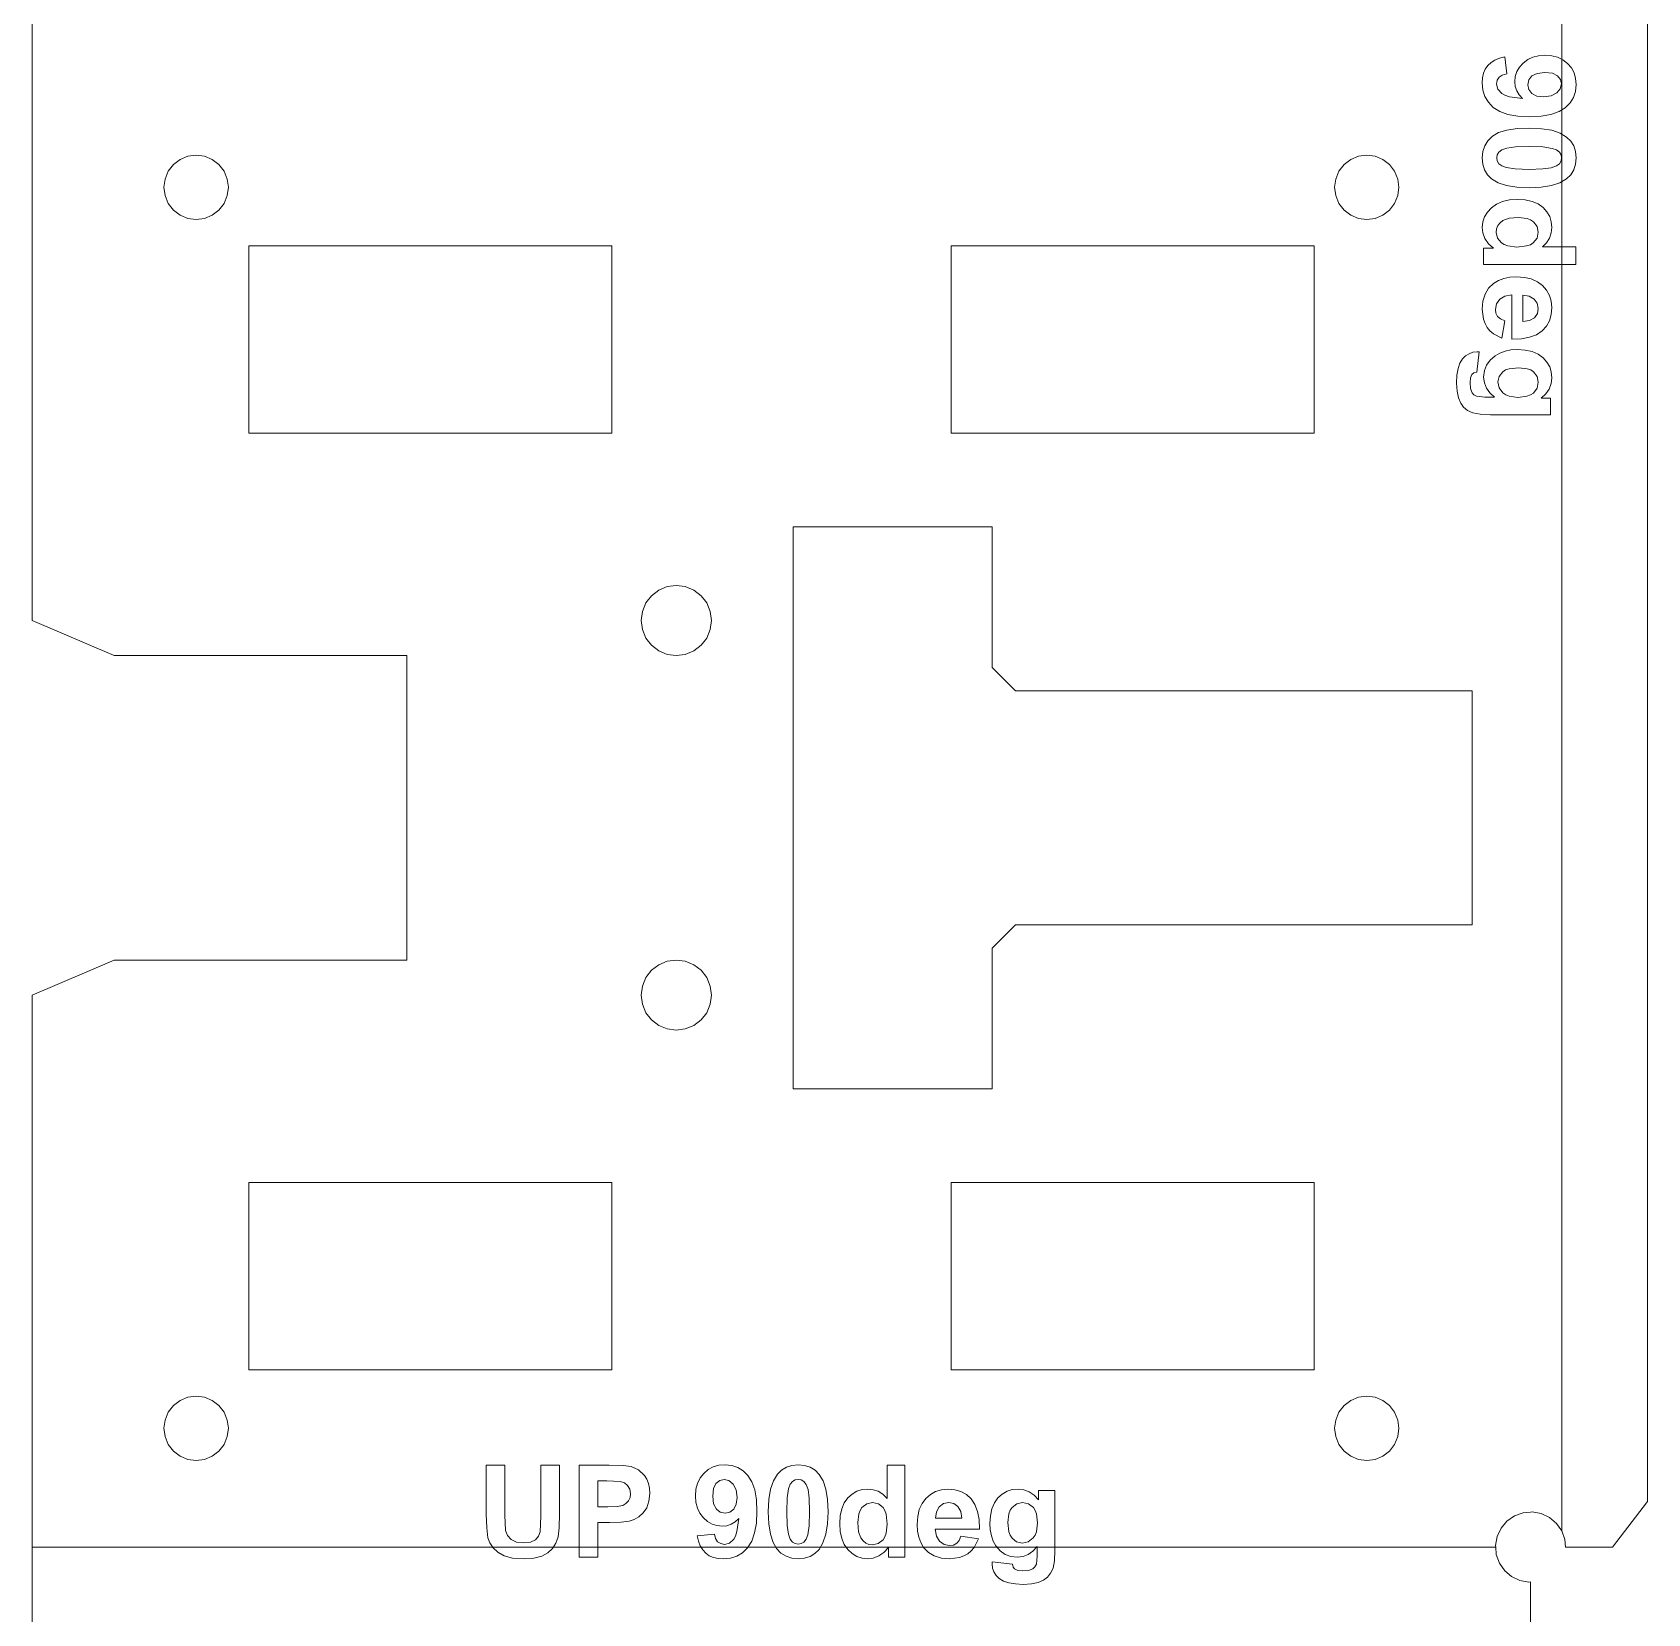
# Model space of a CAD drawing. Header units: millimetres. Extents: x 5 to 3562, y -58 to 420.
# Drawn here: x 1480.4 to 1618.4, y 65.1 to 200.2 of the extents above; entities that cross this region are included whole.
import ezdxf

# ---------------------------------------------------------------- set-up
doc = ezdxf.new("R2010")
doc.units = ezdxf.units.MM
doc.layers.add('Layer0', color=7, linetype='BYLAYER', lineweight=5, true_color=0xffffff)
doc.layers.add('UP 90deg', color=7, linetype='BYLAYER', lineweight=5, true_color=0xffffff)

msp = doc.modelspace()

# ---------------------------------------------------------------- linework, layer by layer
at = {"layer": 'Layer0'}
for p, q in [((1480.42, 149.93), (1480.42, 310.79)), ((1618.42, 307.79), (1618.42, 74.69)), ((1493.05, 189.31), (1492.48, 188.88)), ((1493.71, 189.59), (1493.05, 189.31)), ((1494.42, 189.68), (1493.71, 189.59)), ((1495.13, 189.59), (1494.42, 189.68)), ((1495.8, 189.31), (1495.13, 189.59)), ((1496.37, 188.88), (1495.8, 189.31)), ((1593.05, 189.31), (1592.48, 188.88)), ((1593.71, 189.59), (1593.05, 189.31)), ((1594.42, 189.68), (1593.71, 189.59)), ((1595.13, 189.59), (1594.42, 189.68)), ((1595.8, 189.31), (1595.13, 189.59)), ((1596.37, 188.88), (1595.8, 189.31)), ((1492.04, 188.31), (1491.77, 187.64)), ((1492.48, 188.88), (1492.04, 188.31)), ((1496.8, 188.31), (1496.37, 188.88)), ((1497.08, 187.64), (1496.8, 188.31)), ((1592.04, 188.31), (1591.77, 187.64)), ((1592.48, 188.88), (1592.04, 188.31)), ((1596.8, 188.31), (1596.37, 188.88)), ((1597.08, 187.64), (1596.8, 188.31)), ((1491.77, 187.64), (1491.67, 186.93)), ((1491.67, 186.93), (1491.77, 186.22)), ((1497.17, 186.93), (1497.08, 187.64)), ((1497.08, 186.22), (1497.17, 186.93)), ((1591.77, 187.64), (1591.67, 186.93)), ((1591.67, 186.93), (1591.77, 186.22)), ((1597.17, 186.93), (1597.08, 187.64)), ((1597.08, 186.22), (1597.17, 186.93)), ((1491.77, 186.22), (1492.04, 185.56)), ((1492.04, 185.56), (1492.48, 184.99)), ((1492.48, 184.99), (1493.05, 184.55)), ((1495.8, 184.55), (1496.37, 184.99)), ((1496.37, 184.99), (1496.8, 185.56)), ((1496.8, 185.56), (1497.08, 186.22)), ((1591.77, 186.22), (1592.04, 185.56)), ((1592.04, 185.56), (1592.48, 184.99)), ((1592.48, 184.99), (1593.05, 184.55)), ((1595.8, 184.55), (1596.37, 184.99)), ((1596.37, 184.99), (1596.8, 185.56)), ((1596.8, 185.56), (1597.08, 186.22)), ((1493.05, 184.55), (1493.71, 184.28)), ((1493.71, 184.28), (1494.42, 184.18)), ((1494.42, 184.18), (1495.13, 184.28)), ((1495.13, 184.28), (1495.8, 184.55)), ((1593.05, 184.55), (1593.71, 184.28)), ((1593.71, 184.28), (1594.42, 184.18)), ((1594.42, 184.18), (1595.13, 184.28)), ((1595.13, 184.28), (1595.8, 184.55)), ((1498.92, 181.93), (1498.92, 165.93)), ((1529.92, 181.93), (1498.92, 181.93)), ((1529.92, 165.93), (1529.92, 181.93)), ((1558.92, 181.93), (1558.92, 165.93)), ((1589.92, 181.93), (1558.92, 181.93)), ((1589.92, 165.93), (1589.92, 181.93)), ((1498.92, 165.93), (1529.92, 165.93)), ((1558.92, 165.93), (1589.92, 165.93)), ((1545.42, 109.93), (1545.42, 157.93)), ((1545.42, 157.93), (1562.42, 157.93)), ((1562.42, 157.93), (1562.42, 146.43)), ((1533.32, 152.05), (1532.84, 151.43)), ((1533.94, 152.53), (1533.32, 152.05)), ((1534.66, 152.83), (1533.94, 152.53)), ((1535.44, 152.93), (1534.66, 152.83)), ((1536.21, 152.83), (1535.44, 152.93)), ((1536.94, 152.53), (1536.21, 152.83)), ((1537.56, 152.05), (1536.94, 152.53)), ((1538.04, 151.43), (1537.56, 152.05)), ((1532.54, 150.71), (1532.44, 149.93)), ((1532.84, 151.43), (1532.54, 150.71)), ((1538.34, 150.71), (1538.04, 151.43)), ((1538.44, 149.93), (1538.34, 150.71)), ((1487.42, 146.93), (1480.42, 149.93)), ((1532.44, 149.93), (1532.54, 149.16)), ((1532.54, 149.16), (1532.84, 148.43)), ((1538.04, 148.43), (1538.34, 149.16)), ((1538.34, 149.16), (1538.44, 149.93)), ((1532.84, 148.43), (1533.32, 147.81)), ((1533.32, 147.81), (1533.94, 147.33)), ((1536.94, 147.33), (1537.56, 147.81)), ((1537.56, 147.81), (1538.04, 148.43)), ((1512.42, 146.93), (1487.42, 146.93)), ((1512.42, 120.93), (1512.42, 146.93)), ((1533.94, 147.33), (1534.66, 147.04)), ((1534.66, 147.04), (1535.44, 146.93)), ((1535.44, 146.93), (1536.21, 147.04)), ((1536.21, 147.04), (1536.94, 147.33)), ((1562.42, 146.43), (1562.42, 145.93)), ((1562.42, 145.93), (1564.42, 143.93)), ((1603.42, 143.93), (1564.42, 143.93)), ((1603.42, 123.93), (1603.42, 143.93)), ((1562.42, 121.93), (1564.42, 123.93)), ((1564.42, 123.93), (1603.42, 123.93)), ((1562.42, 109.93), (1562.42, 121.93)), ((1480.42, 117.93), (1487.42, 120.93)), ((1487.42, 120.93), (1512.42, 120.93)), ((1533.94, 120.53), (1533.32, 120.05)), ((1534.66, 120.83), (1533.94, 120.53)), ((1535.44, 120.93), (1534.66, 120.83)), ((1536.21, 120.83), (1535.44, 120.93)), ((1536.94, 120.53), (1536.21, 120.83)), ((1537.56, 120.05), (1536.94, 120.53)), ((1532.54, 118.71), (1532.44, 117.93)), ((1532.84, 119.43), (1532.54, 118.71)), ((1533.32, 120.05), (1532.84, 119.43)), ((1538.04, 119.43), (1537.56, 120.05)), ((1538.34, 118.71), (1538.04, 119.43)), ((1538.44, 117.93), (1538.34, 118.71)), ((1480.42, 70.79), (1480.42, 117.93)), ((1532.44, 117.93), (1532.54, 117.16)), ((1538.34, 117.16), (1538.44, 117.93)), ((1532.54, 117.16), (1532.84, 116.43)), ((1532.84, 116.43), (1533.32, 115.81)), ((1537.56, 115.81), (1538.04, 116.43)), ((1538.04, 116.43), (1538.34, 117.16)), ((1533.32, 115.81), (1533.94, 115.33)), ((1533.94, 115.33), (1534.66, 115.04)), ((1534.66, 115.04), (1535.44, 114.93)), ((1535.44, 114.93), (1536.21, 115.04)), ((1536.21, 115.04), (1536.94, 115.33)), ((1536.94, 115.33), (1537.56, 115.81)), ((1562.42, 109.93), (1545.42, 109.93)), ((1529.92, 101.93), (1498.92, 101.93)), ((1498.92, 101.93), (1498.92, 85.93)), ((1529.92, 85.93), (1529.92, 101.93)), ((1558.92, 101.93), (1558.92, 85.93)), ((1589.92, 101.93), (1558.92, 101.93)), ((1589.92, 85.93), (1589.92, 101.93)), ((1498.92, 85.93), (1529.92, 85.93)), ((1558.92, 85.93), (1589.92, 85.93)), ((1492.48, 82.88), (1492.04, 82.31)), ((1493.05, 83.31), (1492.48, 82.88)), ((1493.71, 83.59), (1493.05, 83.31)), ((1494.42, 83.68), (1493.71, 83.59)), ((1495.13, 83.59), (1494.42, 83.68)), ((1495.8, 83.31), (1495.13, 83.59)), ((1496.37, 82.88), (1495.8, 83.31)), ((1496.8, 82.31), (1496.37, 82.88)), ((1592.48, 82.88), (1592.04, 82.31)), ((1593.05, 83.31), (1592.48, 82.88)), ((1593.71, 83.59), (1593.05, 83.31)), ((1594.42, 83.68), (1593.71, 83.59)), ((1595.13, 83.59), (1594.42, 83.68)), ((1595.8, 83.31), (1595.13, 83.59)), ((1596.37, 82.88), (1595.8, 83.31)), ((1596.8, 82.31), (1596.37, 82.88)), ((1491.77, 81.64), (1491.67, 80.93)), ((1492.04, 82.31), (1491.77, 81.64)), ((1497.08, 81.64), (1496.8, 82.31)), ((1497.17, 80.93), (1497.08, 81.64)), ((1591.77, 81.64), (1591.67, 80.93)), ((1592.04, 82.31), (1591.77, 81.64)), ((1597.08, 81.64), (1596.8, 82.31)), ((1597.17, 80.93), (1597.08, 81.64)), ((1491.67, 80.93), (1491.77, 80.22)), ((1491.77, 80.22), (1492.04, 79.56)), ((1496.8, 79.56), (1497.08, 80.22)), ((1497.08, 80.22), (1497.17, 80.93)), ((1591.67, 80.93), (1591.77, 80.22)), ((1591.77, 80.22), (1592.04, 79.56)), ((1596.8, 79.56), (1597.08, 80.22)), ((1597.08, 80.22), (1597.17, 80.93)), ((1492.04, 79.56), (1492.48, 78.99)), ((1492.48, 78.99), (1493.05, 78.55)), ((1495.8, 78.55), (1496.37, 78.99)), ((1496.37, 78.99), (1496.8, 79.56)), ((1592.04, 79.56), (1592.48, 78.99)), ((1592.48, 78.99), (1593.05, 78.55)), ((1595.8, 78.55), (1596.37, 78.99)), ((1596.37, 78.99), (1596.8, 79.56)), ((1493.05, 78.55), (1493.71, 78.28)), ((1493.71, 78.28), (1494.42, 78.18)), ((1494.42, 78.18), (1495.13, 78.28)), ((1495.13, 78.28), (1495.8, 78.55)), ((1593.05, 78.55), (1593.71, 78.28)), ((1593.71, 78.28), (1594.42, 78.18)), ((1594.42, 78.18), (1595.13, 78.28)), ((1595.13, 78.28), (1595.8, 78.55)), ((1618.42, 74.69), (1615.42, 70.79)), ((1607.05, 73.46), (1606.4, 73.01)), ((1607.78, 73.72), (1607.05, 73.46)), ((1608.42, 73.78), (1607.78, 73.72)), ((1608.56, 73.79), (1608.42, 73.78)), ((1609.33, 73.65), (1608.56, 73.79)), ((1610.04, 73.32), (1609.33, 73.65)), ((1610.64, 72.81), (1610.04, 73.32)), ((1605.9, 72.41), (1605.56, 71.7)), ((1606.4, 73.01), (1605.9, 72.41)), ((1611.09, 72.17), (1610.64, 72.81)), ((1611.35, 71.43), (1611.09, 72.17)), ((1480.42, 16.65), (1480.42, 70.79)), ((1605.56, 71.7), (1605.43, 70.93)), ((1605.43, 70.93), (1605.44, 70.79)), ((1605.44, 70.79), (1605.49, 70.15)), ((1611.41, 70.79), (1611.35, 71.43)), ((1615.42, 70.79), (1611.41, 70.79)), ((1605.49, 70.15), (1605.76, 69.41)), ((1605.76, 69.41), (1606.21, 68.77)), ((1606.21, 68.77), (1606.8, 68.27)), ((1606.8, 68.27), (1607.51, 67.93)), ((1607.51, 67.93), (1608.28, 67.79)), ((1608.28, 67.79), (1608.42, 67.81)), ((1608.42, 67.81), (1608.42, 16.65))]:
    msp.add_line(p, q, dxfattribs=at)
at = {"layer": 'Layer0', "color": 2, "true_color": 0xffff00}
for p, q in [((1611.09, 72.17), (1611.09, 309.47)), ((1605.44, 70.79), (1480.42, 70.79))]:
    msp.add_line(p, q, dxfattribs=at)
at = {"layer": 'UP 90deg'}
for p, q in [((1604.76, 197.34), (1605.04, 197.6)), ((1605.04, 197.6), (1605.37, 197.8)), ((1605.37, 197.8), (1605.77, 197.96)), ((1605.77, 197.96), (1606.23, 198.07)), ((1606.23, 198.07), (1606.39, 196.61)), ((1607.47, 197.19), (1607.78, 197.54)), ((1607.78, 197.54), (1608.17, 197.84)), ((1608.17, 197.84), (1608.61, 198.05)), ((1608.61, 198.05), (1609.1, 198.17)), ((1609.1, 198.17), (1609.65, 198.22)), ((1609.65, 198.22), (1610.22, 198.17)), ((1610.22, 198.17), (1610.73, 198.04)), ((1610.73, 198.04), (1611.18, 197.82)), ((1611.18, 197.82), (1611.58, 197.51)), ((1611.58, 197.51), (1611.9, 197.13)), ((1604.27, 195.85), (1604.3, 196.28)), ((1604.3, 196.28), (1604.39, 196.68)), ((1604.39, 196.68), (1604.55, 197.03)), ((1604.55, 197.03), (1604.76, 197.34)), ((1605.57, 196.07), (1605.52, 195.73)), ((1605.73, 196.33), (1605.57, 196.07)), ((1606, 196.51), (1605.73, 196.33)), ((1606.39, 196.61), (1606, 196.51)), ((1607.07, 195.94), (1607.11, 196.39)), ((1607.11, 196.39), (1607.25, 196.81)), ((1607.25, 196.81), (1607.47, 197.19)), ((1608.26, 196.1), (1608.17, 195.68)), ((1608.53, 196.44), (1608.26, 196.1)), ((1608.99, 196.66), (1608.53, 196.44)), ((1609.65, 196.74), (1608.99, 196.66)), ((1610.29, 196.67), (1609.65, 196.74)), ((1610.73, 196.46), (1610.29, 196.67)), ((1610.98, 196.15), (1610.73, 196.46)), ((1611.06, 195.76), (1610.98, 196.15)), ((1611.9, 197.13), (1612.13, 196.7)), ((1612.13, 196.7), (1612.26, 196.22)), ((1612.26, 196.22), (1612.31, 195.7)), ((1604.33, 195.23), (1604.27, 195.85)), ((1604.51, 194.68), (1604.33, 195.23)), ((1604.81, 194.19), (1604.51, 194.68)), ((1605.52, 195.73), (1605.62, 195.3)), ((1605.62, 195.3), (1605.95, 194.94)), ((1605.95, 194.94), (1606.22, 194.79)), ((1606.22, 194.79), (1606.61, 194.67)), ((1606.61, 194.67), (1607.73, 194.52)), ((1607.11, 195.53), (1607.07, 195.94)), ((1607.23, 195.16), (1607.11, 195.53)), ((1607.44, 194.82), (1607.23, 195.16)), ((1607.73, 194.52), (1607.44, 194.82)), ((1608.17, 195.68), (1608.26, 195.28)), ((1608.26, 195.28), (1608.52, 194.95)), ((1608.52, 194.95), (1608.94, 194.73)), ((1608.94, 194.73), (1609.52, 194.65)), ((1609.52, 194.65), (1610.17, 194.74)), ((1610.17, 194.74), (1610.66, 194.99)), ((1610.66, 194.99), (1610.96, 195.35)), ((1610.96, 195.35), (1611.06, 195.76)), ((1612.08, 194.61), (1611.79, 194.14)), ((1612.25, 195.12), (1612.08, 194.61)), ((1612.31, 195.7), (1612.25, 195.12)), ((1605.23, 193.76), (1604.81, 194.19)), ((1605.78, 193.41), (1605.23, 193.76)), ((1606.48, 193.16), (1605.78, 193.41)), ((1610.85, 193.4), (1610.16, 193.16)), ((1611.38, 193.73), (1610.85, 193.4)), ((1611.79, 194.14), (1611.38, 193.73)), ((1606.39, 191.82), (1607.26, 191.95)), ((1607.34, 193.01), (1606.48, 193.16)), ((1607.26, 191.95), (1608.31, 191.99)), ((1608.34, 192.96), (1607.34, 193.01)), ((1608.31, 191.99), (1609.34, 191.94)), ((1609.32, 193.01), (1608.34, 192.96)), ((1610.16, 193.16), (1609.32, 193.01)), ((1609.34, 191.94), (1610.22, 191.8)), ((1604.33, 189.99), (1604.5, 190.48)), ((1604.5, 190.48), (1604.77, 190.91)), ((1604.77, 190.91), (1605.16, 191.29)), ((1605.16, 191.29), (1605.69, 191.6)), ((1605.69, 191.6), (1606.39, 191.82)), ((1610.22, 191.8), (1610.94, 191.56)), ((1610.94, 191.56), (1611.5, 191.22)), ((1611.5, 191.22), (1611.86, 190.87)), ((1611.86, 190.87), (1612.11, 190.46)), ((1612.11, 190.46), (1612.26, 189.98)), ((1604.28, 189.44), (1604.33, 189.99)), ((1604.33, 188.9), (1604.28, 189.44)), ((1605.57, 189.7), (1605.53, 189.44)), ((1605.53, 189.44), (1605.57, 189.18)), ((1605.7, 189.92), (1605.57, 189.7)), ((1605.57, 189.18), (1605.7, 188.95)), ((1605.96, 190.12), (1605.7, 189.92)), ((1606.39, 190.28), (1605.96, 190.12)), ((1607.12, 190.38), (1606.39, 190.28)), ((1608.29, 190.42), (1607.12, 190.38)), ((1609.47, 190.38), (1608.29, 190.42)), ((1610.26, 190.26), (1609.47, 190.38)), ((1610.64, 190.12), (1610.26, 190.26)), ((1610.88, 189.93), (1610.64, 190.12)), ((1611.02, 189.7), (1610.88, 189.93)), ((1610.88, 188.95), (1611.02, 189.18)), ((1611.06, 189.44), (1611.02, 189.7)), ((1611.02, 189.18), (1611.06, 189.44)), ((1612.26, 189.98), (1612.31, 189.44)), ((1612.31, 189.44), (1612.26, 188.9)), ((1604.48, 188.42), (1604.33, 188.9)), ((1604.73, 188.01), (1604.48, 188.42)), ((1605.08, 187.66), (1604.73, 188.01)), ((1605.7, 188.95), (1605.95, 188.76)), ((1605.95, 188.76), (1606.33, 188.62)), ((1606.33, 188.62), (1607.11, 188.5)), ((1607.11, 188.5), (1608.29, 188.46)), ((1608.29, 188.46), (1609.46, 188.5)), ((1609.46, 188.5), (1610.19, 188.6)), ((1610.19, 188.6), (1610.62, 188.76)), ((1610.62, 188.76), (1610.88, 188.95)), ((1611.85, 188.01), (1611.49, 187.65)), ((1612.11, 188.42), (1611.85, 188.01)), ((1612.26, 188.9), (1612.11, 188.42)), ((1605.65, 187.32), (1605.08, 187.66)), ((1606.37, 187.08), (1605.65, 187.32)), ((1607.25, 186.93), (1606.37, 187.08)), ((1608.29, 186.88), (1607.25, 186.93)), ((1609.33, 186.93), (1608.29, 186.88)), ((1610.21, 187.08), (1609.33, 186.93)), ((1610.93, 187.32), (1610.21, 187.08)), ((1611.49, 187.65), (1610.93, 187.32)), ((1604.73, 184.82), (1605.07, 185.19)), ((1605.07, 185.19), (1605.51, 185.5)), ((1605.51, 185.5), (1606.02, 185.72)), ((1606.02, 185.72), (1606.61, 185.85)), ((1606.61, 185.85), (1607.28, 185.89)), ((1607.28, 185.89), (1607.96, 185.85)), ((1607.96, 185.85), (1608.56, 185.72)), ((1608.56, 185.72), (1609.06, 185.51)), ((1609.06, 185.51), (1609.48, 185.21)), ((1609.48, 185.21), (1609.81, 184.85)), ((1604.28, 183.51), (1604.33, 183.98)), ((1604.33, 183.98), (1604.48, 184.42)), ((1604.48, 184.42), (1604.73, 184.82)), ((1605.62, 183.66), (1605.51, 183.39)), ((1605.81, 183.9), (1605.62, 183.66)), ((1606.06, 184.1), (1605.81, 183.9)), ((1606.6, 184.29), (1606.06, 184.1)), ((1607.38, 184.35), (1606.6, 184.29)), ((1608.13, 184.26), (1607.38, 184.35)), ((1608.42, 184.15), (1608.13, 184.26)), ((1608.66, 183.99), (1608.42, 184.15)), ((1608.98, 183.58), (1608.66, 183.99)), ((1609.08, 183.09), (1608.98, 183.58)), ((1609.81, 184.85), (1610.05, 184.44)), ((1610.05, 184.44), (1610.19, 183.99)), ((1610.19, 183.99), (1610.24, 183.49)), ((1604.34, 183.03), (1604.28, 183.51)), ((1604.52, 182.55), (1604.34, 183.03)), ((1604.82, 182.11), (1604.52, 182.55)), ((1605.51, 183.39), (1605.47, 183.08)), ((1605.47, 183.08), (1605.58, 182.6)), ((1605.58, 182.6), (1605.92, 182.2)), ((1605.92, 182.2), (1606.16, 182.04)), ((1608.4, 182.03), (1608.65, 182.18)), ((1608.65, 182.18), (1608.98, 182.59)), ((1608.98, 182.59), (1609.08, 183.09)), ((1609.79, 182.2), (1609.44, 181.84)), ((1610.04, 182.6), (1609.79, 182.2)), ((1610.19, 183.03), (1610.04, 182.6)), ((1610.24, 183.49), (1610.19, 183.03)), ((1604.41, 180.33), (1604.41, 181.73)), ((1604.41, 181.73), (1605.25, 181.73)), ((1605.25, 181.73), (1604.82, 182.11)), ((1606.16, 182.04), (1606.47, 181.92)), ((1606.47, 181.92), (1607.24, 181.83)), ((1607.24, 181.83), (1608.08, 181.92)), ((1608.08, 181.92), (1608.4, 182.03)), ((1609.44, 181.84), (1612.28, 181.84)), ((1612.28, 181.84), (1612.28, 180.33)), ((1612.28, 180.33), (1604.41, 180.33)), ((1604.53, 177.81), (1604.83, 178.31)), ((1604.83, 178.31), (1605.25, 178.72)), ((1605.25, 178.72), (1605.67, 178.97)), ((1605.67, 178.97), (1606.13, 179.14)), ((1606.13, 179.14), (1606.65, 179.25)), ((1606.65, 179.25), (1607.22, 179.28)), ((1607.22, 179.28), (1607.89, 179.24)), ((1607.89, 179.24), (1608.48, 179.1)), ((1608.48, 179.1), (1609, 178.87)), ((1609, 178.87), (1609.44, 178.54)), ((1609.44, 178.54), (1609.79, 178.15)), ((1609.79, 178.15), (1610.04, 177.7)), ((1604.28, 176.52), (1604.34, 177.21)), ((1604.34, 177.21), (1604.53, 177.81)), ((1605.5, 176.98), (1605.41, 176.5)), ((1605.78, 177.37), (1605.5, 176.98)), ((1606.23, 177.64), (1605.78, 177.37)), ((1606.83, 177.74), (1606.23, 177.64)), ((1606.83, 173.96), (1606.83, 177.74)), ((1608.3, 177.63), (1607.75, 177.71)), ((1607.75, 177.71), (1607.75, 175.46)), ((1608.73, 177.39), (1608.3, 177.63)), ((1608.99, 177.03), (1608.73, 177.39)), ((1609.08, 176.58), (1608.99, 177.03)), ((1610.04, 177.7), (1610.19, 177.21)), ((1610.19, 177.21), (1610.24, 176.67)), ((1610.24, 176.67), (1610.19, 176.07)), ((1604.39, 175.66), (1604.28, 176.52)), ((1604.53, 175.29), (1604.39, 175.66)), ((1604.71, 174.95), (1604.53, 175.29)), ((1605.41, 176.5), (1605.46, 176.18)), ((1605.46, 176.18), (1605.6, 175.91)), ((1605.6, 175.91), (1605.85, 175.7)), ((1605.85, 175.7), (1606.22, 175.54)), ((1606.22, 175.54), (1605.97, 174.04)), ((1607.75, 175.46), (1608.32, 175.55)), ((1608.32, 175.55), (1608.74, 175.79)), ((1608.74, 175.79), (1609, 176.15)), ((1609, 176.15), (1609.08, 176.58)), ((1610.03, 175.53), (1609.77, 175.06)), ((1610.19, 176.07), (1610.03, 175.53)), ((1604.95, 174.66), (1604.71, 174.95)), ((1605.24, 174.41), (1604.95, 174.66)), ((1605.97, 174.04), (1605.24, 174.41)), ((1607.64, 173.99), (1606.83, 173.96)), ((1608.34, 174.12), (1607.64, 173.99)), ((1608.92, 174.34), (1608.34, 174.12)), ((1609.4, 174.66), (1608.92, 174.34)), ((1609.77, 175.06), (1609.4, 174.66)), ((1602.59, 172.27), (1602.86, 172.53)), ((1602.86, 172.53), (1603.16, 172.72)), ((1603.16, 172.72), (1603.49, 172.84)), ((1603.49, 172.84), (1603.85, 172.88)), ((1604.04, 172.87), (1603.83, 171.15)), ((1603.85, 172.88), (1604.04, 172.87)), ((1604.96, 172.18), (1605.38, 172.54)), ((1605.38, 172.54), (1605.79, 172.77)), ((1605.79, 172.77), (1606.24, 172.94)), ((1606.24, 172.94), (1606.74, 173.04)), ((1606.74, 173.04), (1607.29, 173.07)), ((1607.29, 173.07), (1607.97, 173.03)), ((1607.97, 173.03), (1608.56, 172.9)), ((1608.56, 172.9), (1609.06, 172.68)), ((1609.06, 172.68), (1609.48, 172.38)), ((1602.13, 170.89), (1602.22, 171.45)), ((1602.22, 171.45), (1602.38, 171.91)), ((1602.38, 171.91), (1602.59, 172.27)), ((1603.83, 171.15), (1603.57, 171.08)), ((1604.41, 170.72), (1604.47, 171.27)), ((1604.47, 171.27), (1604.65, 171.75)), ((1604.65, 171.75), (1604.96, 172.18)), ((1606.05, 171.17), (1605.73, 170.78)), ((1606.29, 171.33), (1606.05, 171.17)), ((1606.59, 171.44), (1606.29, 171.33)), ((1607.38, 171.52), (1606.59, 171.44)), ((1608.13, 171.44), (1607.38, 171.52)), ((1608.43, 171.33), (1608.13, 171.44)), ((1608.66, 171.17), (1608.43, 171.33)), ((1608.98, 170.77), (1608.66, 171.17)), ((1609.48, 172.38), (1609.81, 172.01)), ((1609.81, 172.01), (1610.05, 171.61)), ((1610.05, 171.61), (1610.19, 171.16)), ((1610.19, 171.16), (1610.24, 170.66)), ((1602.1, 170.21), (1602.13, 170.89)), ((1602.14, 169.51), (1602.1, 170.21)), ((1603.29, 170.67), (1603.25, 170.27)), ((1603.25, 170.27), (1603.3, 169.76)), ((1603.41, 170.95), (1603.29, 170.67)), ((1603.3, 169.76), (1603.43, 169.39)), ((1603.57, 171.08), (1603.41, 170.95)), ((1604.47, 170.23), (1604.41, 170.72)), ((1604.64, 169.78), (1604.47, 170.23)), ((1604.93, 169.38), (1604.64, 169.78)), ((1605.73, 170.78), (1605.63, 170.31)), ((1605.63, 170.31), (1605.74, 169.8)), ((1605.74, 169.8), (1606.06, 169.37)), ((1608.66, 169.36), (1608.98, 169.77)), ((1609.08, 170.28), (1608.98, 170.77)), ((1608.98, 169.77), (1609.08, 170.28)), ((1610.18, 170.16), (1610.01, 169.7)), ((1610.24, 170.66), (1610.18, 170.16)), ((1602.26, 168.95), (1602.14, 169.51)), ((1602.45, 168.49), (1602.26, 168.95)), ((1602.7, 168.14), (1602.45, 168.49)), ((1603.43, 169.39), (1603.58, 169.21)), ((1603.58, 169.21), (1603.81, 169.09)), ((1603.81, 169.09), (1604.5, 169.02)), ((1604.5, 169.02), (1605.33, 169.02)), ((1605.33, 169.02), (1604.93, 169.38)), ((1606.06, 169.37), (1606.3, 169.21)), ((1606.3, 169.21), (1606.6, 169.09)), ((1606.6, 169.09), (1607.34, 168.99)), ((1607.34, 168.99), (1608.11, 169.08)), ((1608.11, 169.08), (1608.41, 169.2)), ((1608.41, 169.2), (1608.66, 169.36)), ((1609.72, 169.29), (1609.31, 168.92)), ((1609.31, 168.92), (1610.11, 168.92)), ((1610.01, 169.7), (1609.72, 169.29)), ((1610.11, 168.92), (1610.11, 167.51)), ((1603.04, 167.88), (1602.7, 168.14)), ((1603.49, 167.68), (1603.04, 167.88)), ((1604.11, 167.55), (1603.49, 167.68)), ((1605, 167.51), (1604.11, 167.55)), ((1610.11, 167.51), (1605, 167.51)), ((1519.2, 77.78), (1520.79, 77.78)), ((1519.2, 73.59), (1519.2, 77.78)), ((1520.79, 77.78), (1520.79, 73.52)), ((1523.88, 73.43), (1523.88, 77.78)), ((1523.88, 77.78), (1525.47, 77.78)), ((1525.47, 77.78), (1525.47, 73.65)), ((1527.14, 69.92), (1527.14, 77.78)), ((1527.14, 77.78), (1529.69, 77.78)), ((1529.69, 77.78), (1530.89, 77.75)), ((1530.89, 77.75), (1531.58, 77.66)), ((1531.58, 77.66), (1532.2, 77.38)), ((1532.2, 77.38), (1532.71, 76.89)), ((1537.79, 77.08), (1538.17, 77.4)), ((1538.17, 77.4), (1538.6, 77.63)), ((1538.6, 77.63), (1539.07, 77.77)), ((1539.07, 77.77), (1539.6, 77.81)), ((1539.6, 77.81), (1540.17, 77.76)), ((1540.17, 77.76), (1540.69, 77.58)), ((1540.69, 77.58), (1541.15, 77.29)), ((1541.15, 77.29), (1541.56, 76.89)), ((1544.07, 77.01), (1544.42, 77.36)), ((1544.42, 77.36), (1544.84, 77.61)), ((1544.84, 77.61), (1545.31, 77.76)), ((1545.31, 77.76), (1545.85, 77.81)), ((1545.85, 77.81), (1546.39, 77.76)), ((1546.39, 77.76), (1546.87, 77.61)), ((1546.87, 77.61), (1547.29, 77.36)), ((1547.29, 77.36), (1547.64, 77)), ((1553.46, 74.95), (1553.46, 77.78)), ((1553.46, 77.78), (1554.96, 77.78)), ((1554.96, 77.78), (1554.96, 69.92)), ((1528.73, 76.45), (1528.73, 74.22)), ((1529.5, 76.45), (1528.73, 76.45)), ((1530.64, 76.4), (1529.5, 76.45)), ((1531, 76.28), (1530.64, 76.4)), ((1531.28, 76.05), (1531, 76.28)), ((1531.47, 75.73), (1531.28, 76.05)), ((1532.71, 76.89), (1532.91, 76.58)), ((1532.91, 76.58), (1533.06, 76.22)), ((1533.06, 76.22), (1533.14, 75.81)), ((1537.12, 75.72), (1537.25, 76.23)), ((1537.25, 76.23), (1537.48, 76.69)), ((1537.48, 76.69), (1537.79, 77.08)), ((1538.83, 76.23), (1538.63, 75.8)), ((1539.15, 76.48), (1538.83, 76.23)), ((1539.53, 76.56), (1539.15, 76.48)), ((1539.94, 76.46), (1539.53, 76.56)), ((1540.3, 76.16), (1539.94, 76.46)), ((1540.55, 75.68), (1540.3, 76.16)), ((1541.56, 76.89), (1541.9, 76.35)), ((1541.9, 76.35), (1542.14, 75.67)), ((1543.49, 75.72), (1543.73, 76.44)), ((1543.73, 76.44), (1544.07, 77.01)), ((1545.18, 76.15), (1545.03, 75.77)), ((1545.37, 76.39), (1545.18, 76.15)), ((1545.6, 76.52), (1545.37, 76.39)), ((1545.85, 76.56), (1545.6, 76.52)), ((1546.11, 76.52), (1545.85, 76.56)), ((1546.34, 76.39), (1546.11, 76.52)), ((1546.53, 76.13), (1546.34, 76.39)), ((1546.69, 75.7), (1546.53, 76.13)), ((1547.64, 77), (1547.98, 76.44)), ((1547.98, 76.44), (1548.22, 75.72)), ((1531.14, 74.5), (1531.35, 74.73)), ((1531.35, 74.73), (1531.49, 75.01)), ((1531.53, 75.34), (1531.47, 75.73)), ((1531.49, 75.01), (1531.53, 75.34)), ((1533.1, 74.7), (1532.91, 74.14)), ((1533.17, 75.36), (1533.1, 74.7)), ((1533.14, 75.81), (1533.17, 75.36)), ((1537.08, 75.15), (1537.12, 75.72)), ((1537.12, 74.61), (1537.08, 75.15)), ((1537.24, 74.11), (1537.12, 74.61)), ((1538.63, 75.8), (1538.56, 75.15)), ((1538.56, 75.15), (1538.63, 74.49)), ((1540.64, 75.03), (1540.55, 75.68)), ((1540.56, 74.45), (1540.64, 75.03)), ((1542.14, 75.67), (1542.28, 74.83)), ((1542.28, 74.83), (1542.33, 73.84)), ((1543.3, 73.81), (1543.35, 74.84)), ((1543.35, 74.84), (1543.49, 75.72)), ((1544.92, 74.98), (1544.88, 73.8)), ((1545.03, 75.77), (1544.92, 74.98)), ((1546.8, 74.96), (1546.69, 75.7)), ((1546.83, 73.8), (1546.8, 74.96)), ((1548.22, 75.72), (1548.36, 74.84)), ((1548.36, 74.84), (1548.41, 73.8)), ((1549.57, 74.06), (1549.78, 74.57)), ((1549.78, 74.57), (1550.08, 74.99)), ((1550.08, 74.99), (1550.45, 75.32)), ((1550.45, 75.32), (1550.85, 75.56)), ((1550.85, 75.56), (1551.31, 75.7)), ((1551.31, 75.7), (1551.8, 75.74)), ((1552.2, 74.59), (1551.71, 74.48)), ((1551.8, 75.74), (1552.27, 75.69)), ((1552.7, 74.48), (1552.2, 74.59)), ((1552.27, 75.69), (1552.69, 75.55)), ((1552.69, 75.55), (1553.09, 75.3)), ((1553.09, 75.3), (1553.46, 74.95)), ((1556.43, 74.5), (1556.75, 74.94)), ((1556.75, 74.94), (1557.15, 75.29)), ((1557.15, 75.29), (1557.59, 75.54)), ((1557.59, 75.54), (1558.08, 75.69)), ((1558.08, 75.69), (1558.62, 75.74)), ((1558.72, 74.59), (1558.26, 74.5)), ((1558.62, 75.74), (1559.23, 75.69)), ((1559.14, 74.5), (1558.72, 74.59)), ((1559.23, 75.69), (1559.76, 75.53)), ((1559.76, 75.53), (1560.23, 75.27)), ((1560.23, 75.27), (1560.63, 74.9)), ((1560.63, 74.9), (1560.95, 74.43)), ((1562.4, 74.06), (1562.61, 74.57)), ((1562.61, 74.57), (1562.91, 74.99)), ((1562.91, 74.99), (1563.28, 75.32)), ((1563.28, 75.32), (1563.69, 75.55)), ((1563.69, 75.55), (1564.14, 75.7)), ((1564.14, 75.7), (1564.63, 75.74)), ((1565.01, 74.59), (1564.52, 74.48)), ((1564.63, 75.74), (1565.13, 75.69)), ((1565.52, 74.48), (1565.01, 74.59)), ((1565.13, 75.69), (1565.59, 75.51)), ((1565.59, 75.51), (1566.01, 75.22)), ((1566.01, 75.22), (1566.37, 74.82)), ((1566.37, 74.82), (1566.37, 75.61)), ((1566.37, 75.61), (1567.78, 75.61)), ((1567.78, 75.61), (1567.78, 70.5)), ((1519.24, 72.43), (1519.2, 73.59)), ((1520.79, 73.52), (1520.85, 72.21)), ((1523.81, 72.1), (1523.88, 73.43)), ((1525.47, 73.65), (1525.44, 72.44)), ((1528.73, 74.22), (1529.6, 74.22)), ((1529.6, 74.22), (1530.39, 74.25)), ((1530.39, 74.25), (1530.86, 74.34)), ((1530.86, 74.34), (1531.14, 74.5)), ((1532.24, 73.37), (1531.83, 73.14)), ((1532.61, 73.7), (1532.24, 73.37)), ((1532.91, 74.14), (1532.61, 73.7)), ((1537.45, 73.67), (1537.24, 74.11)), ((1537.75, 73.29), (1537.45, 73.67)), ((1538.1, 72.98), (1537.75, 73.29)), ((1538.63, 74.49), (1538.86, 74.03)), ((1538.86, 74.03), (1539.2, 73.77)), ((1539.2, 73.77), (1539.61, 73.68)), ((1539.61, 73.68), (1540.01, 73.76)), ((1540.01, 73.76), (1540.34, 74.02)), ((1540.34, 74.02), (1540.56, 74.45)), ((1540.77, 73.23), (1540.47, 72.94)), ((1540.62, 72.11), (1540.77, 73.23)), ((1542.33, 73.84), (1542.28, 72.84)), ((1543.34, 72.77), (1543.3, 73.81)), ((1544.88, 73.8), (1544.91, 72.63)), ((1546.79, 72.61), (1546.83, 73.8)), ((1548.41, 73.8), (1548.36, 72.76)), ((1549.4, 72.79), (1549.44, 73.47)), ((1549.44, 73.47), (1549.57, 74.06)), ((1551.03, 73.63), (1550.94, 72.89)), ((1551.14, 73.92), (1551.03, 73.63)), ((1551.3, 74.16), (1551.14, 73.92)), ((1551.71, 74.48), (1551.3, 74.16)), ((1553.11, 74.16), (1552.7, 74.48)), ((1553.26, 73.91), (1553.11, 74.16)), ((1553.37, 73.59), (1553.26, 73.91)), ((1553.46, 72.74), (1553.37, 73.59)), ((1556.01, 72.72), (1556.06, 73.39)), ((1556.06, 73.39), (1556.2, 73.99)), ((1556.2, 73.99), (1556.43, 74.5)), ((1557.66, 73.81), (1557.58, 73.25)), ((1557.58, 73.25), (1559.84, 73.25)), ((1557.9, 74.23), (1557.66, 73.81)), ((1558.26, 74.5), (1557.9, 74.23)), ((1559.5, 74.25), (1559.14, 74.5)), ((1559.74, 73.83), (1559.5, 74.25)), ((1559.84, 73.25), (1559.74, 73.83)), ((1560.95, 74.43), (1561.17, 73.84)), ((1561.17, 73.84), (1561.3, 73.14)), ((1561.3, 73.14), (1561.33, 72.33)), ((1562.22, 72.8), (1562.27, 73.47)), ((1562.27, 73.47), (1562.4, 74.06)), ((1563.86, 73.64), (1563.77, 72.88)), ((1563.97, 73.93), (1563.86, 73.64)), ((1564.12, 74.17), (1563.97, 73.93)), ((1564.52, 74.48), (1564.12, 74.17)), ((1565.94, 74.16), (1565.52, 74.48)), ((1566.1, 73.92), (1565.94, 74.16)), ((1566.21, 73.62), (1566.1, 73.92)), ((1566.3, 72.85), (1566.21, 73.62)), ((1519.35, 71.59), (1519.24, 72.43)), ((1520.85, 72.21), (1521.02, 71.77)), ((1521.02, 71.77), (1521.33, 71.43)), ((1523.67, 71.72), (1523.81, 72.1)), ((1525.44, 72.44), (1525.34, 71.65)), ((1529.77, 72.88), (1528.73, 72.88)), ((1528.73, 72.88), (1528.73, 69.92)), ((1530.72, 72.91), (1529.77, 72.88)), ((1531.42, 73), (1530.72, 72.91)), ((1531.83, 73.14), (1531.42, 73)), ((1537.23, 71.74), (1538.69, 71.9)), ((1538.49, 72.75), (1538.1, 72.98)), ((1538.9, 72.62), (1538.49, 72.75)), ((1538.69, 71.9), (1538.78, 71.51)), ((1539.35, 72.57), (1538.9, 72.62)), ((1539.76, 72.61), (1539.35, 72.57)), ((1540.13, 72.74), (1539.76, 72.61)), ((1540.47, 72.94), (1540.13, 72.74)), ((1540.5, 71.72), (1540.62, 72.11)), ((1542.13, 71.99), (1541.88, 71.28)), ((1542.28, 72.84), (1542.13, 71.99)), ((1543.48, 71.89), (1543.34, 72.77)), ((1543.7, 71.19), (1543.48, 71.89)), ((1544.91, 72.63), (1545.02, 71.89)), ((1545.02, 71.89), (1545.17, 71.46)), ((1546.53, 71.45), (1546.67, 71.83)), ((1546.67, 71.83), (1546.79, 72.61)), ((1548.21, 71.88), (1547.97, 71.15)), ((1548.36, 72.76), (1548.21, 71.88)), ((1549.44, 72.12), (1549.4, 72.79)), ((1549.58, 71.53), (1549.44, 72.12)), ((1550.94, 72.89), (1551, 72.1)), ((1551, 72.1), (1551.19, 71.57)), ((1553.26, 71.67), (1553.37, 71.97)), ((1553.37, 71.97), (1553.46, 72.74)), ((1556.05, 72.16), (1556.01, 72.72)), ((1556.15, 71.64), (1556.05, 72.16)), ((1561.33, 72.33), (1557.56, 72.33)), ((1557.56, 72.33), (1557.66, 71.73)), ((1562.26, 72.25), (1562.22, 72.8)), ((1562.36, 71.75), (1562.26, 72.25)), ((1563.77, 72.88), (1563.86, 72.1)), ((1563.86, 72.1), (1563.97, 71.8)), ((1563.97, 71.8), (1564.12, 71.56)), ((1565.92, 71.57), (1566.09, 71.81)), ((1566.09, 71.81), (1566.21, 72.1)), ((1566.21, 72.1), (1566.3, 72.85)), ((1519.52, 71.14), (1519.35, 71.59)), ((1519.8, 70.72), (1519.52, 71.14)), ((1520.2, 70.34), (1519.8, 70.72)), ((1521.33, 71.43), (1521.78, 71.21)), ((1521.78, 71.21), (1522.38, 71.14)), ((1522.38, 71.14), (1522.97, 71.21)), ((1522.97, 71.21), (1523.4, 71.42)), ((1523.4, 71.42), (1523.67, 71.72)), ((1524.87, 70.66), (1524.46, 70.3)), ((1525.16, 71.11), (1524.87, 70.66)), ((1525.34, 71.65), (1525.16, 71.11)), ((1537.33, 71.28), (1537.23, 71.74)), ((1537.49, 70.88), (1537.33, 71.28)), ((1537.7, 70.54), (1537.49, 70.88)), ((1537.96, 70.27), (1537.7, 70.54)), ((1538.78, 71.51), (1538.96, 71.24)), ((1538.96, 71.24), (1539.23, 71.08)), ((1539.23, 71.08), (1539.56, 71.02)), ((1539.56, 71.02), (1539.99, 71.13)), ((1539.99, 71.13), (1540.35, 71.45)), ((1540.35, 71.45), (1540.5, 71.72)), ((1541.53, 70.73), (1541.1, 70.31)), ((1541.88, 71.28), (1541.53, 70.73)), ((1544, 70.67), (1543.7, 71.19)), ((1544.38, 70.28), (1544, 70.67)), ((1545.17, 71.46), (1545.37, 71.2)), ((1545.37, 71.2), (1545.6, 71.08)), ((1545.6, 71.08), (1545.85, 71.03)), ((1545.85, 71.03), (1546.11, 71.08)), ((1546.11, 71.08), (1546.34, 71.21)), ((1546.34, 71.21), (1546.53, 71.45)), ((1547.64, 70.59), (1547.28, 70.24)), ((1547.97, 71.15), (1547.64, 70.59)), ((1549.79, 71.01), (1549.58, 71.53)), ((1550.1, 70.58), (1549.79, 71.01)), ((1550.47, 70.23), (1550.1, 70.58)), ((1551.19, 71.57), (1551.39, 71.31)), ((1551.39, 71.31), (1551.63, 71.13)), ((1551.63, 71.13), (1551.9, 71.02)), ((1551.9, 71.02), (1552.21, 70.98)), ((1552.21, 70.98), (1552.69, 71.09)), ((1552.69, 71.09), (1553.1, 71.42)), ((1553.1, 71.42), (1553.26, 71.67)), ((1553.56, 70.75), (1553.18, 70.33)), ((1553.56, 69.92), (1553.56, 70.75)), ((1556.33, 71.17), (1556.15, 71.64)), ((1556.57, 70.76), (1556.33, 71.17)), ((1556.98, 70.33), (1556.57, 70.76)), ((1557.66, 71.73), (1557.92, 71.29)), ((1557.92, 71.29), (1558.31, 71.01)), ((1558.31, 71.01), (1558.79, 70.91)), ((1558.79, 70.91), (1559.12, 70.96)), ((1559.12, 70.96), (1559.39, 71.11)), ((1559.39, 71.11), (1559.6, 71.36)), ((1559.6, 71.36), (1559.75, 71.73)), ((1559.75, 71.73), (1561.25, 71.48)), ((1560.63, 70.46), (1560.34, 70.22)), ((1560.88, 70.75), (1560.63, 70.46)), ((1561.25, 71.48), (1560.88, 70.75)), ((1562.52, 71.29), (1562.36, 71.75)), ((1562.75, 70.89), (1562.52, 71.29)), ((1563.12, 70.46), (1562.75, 70.89)), ((1563.54, 70.16), (1563.12, 70.46)), ((1564.12, 71.56), (1564.51, 71.24)), ((1564.51, 71.24), (1564.99, 71.13)), ((1564.99, 71.13), (1565.5, 71.24)), ((1565.5, 71.24), (1565.92, 71.57)), ((1565.91, 70.44), (1565.51, 70.15)), ((1566.28, 70.84), (1565.91, 70.44)), ((1566.28, 70.01), (1566.28, 70.84)), ((1567.78, 70.5), (1567.74, 69.62)), ((1520.72, 70.04), (1520.2, 70.34)), ((1521.44, 69.85), (1520.72, 70.04)), ((1522.43, 69.78), (1521.44, 69.85)), ((1523.27, 69.84), (1522.43, 69.78)), ((1523.94, 70.02), (1523.27, 69.84)), ((1524.46, 70.3), (1523.94, 70.02)), ((1528.73, 69.92), (1527.14, 69.92)), ((1538.26, 70.05), (1537.96, 70.27)), ((1538.61, 69.9), (1538.26, 70.05)), ((1539.01, 69.81), (1538.61, 69.9)), ((1539.45, 69.78), (1539.01, 69.81)), ((1540.06, 69.84), (1539.45, 69.78)), ((1540.61, 70.02), (1540.06, 69.84)), ((1541.1, 70.31), (1540.61, 70.02)), ((1544.82, 70), (1544.38, 70.28)), ((1545.31, 69.84), (1544.82, 70)), ((1545.85, 69.78), (1545.31, 69.84)), ((1546.39, 69.83), (1545.85, 69.78)), ((1546.87, 69.98), (1546.39, 69.83)), ((1547.28, 70.24), (1546.87, 69.98)), ((1550.87, 69.99), (1550.47, 70.23)), ((1551.31, 69.84), (1550.87, 69.99)), ((1551.78, 69.79), (1551.31, 69.84)), ((1552.26, 69.85), (1551.78, 69.79)), ((1552.74, 70.03), (1552.26, 69.85)), ((1553.18, 70.33), (1552.74, 70.03)), ((1554.96, 69.92), (1553.56, 69.92)), ((1557.48, 70.03), (1556.98, 70.33)), ((1558.08, 69.85), (1557.48, 70.03)), ((1558.77, 69.79), (1558.08, 69.85)), ((1559.63, 69.9), (1558.77, 69.79)), ((1560.01, 70.03), (1559.63, 69.9)), ((1560.34, 70.22), (1560.01, 70.03)), ((1562.42, 69.54), (1564.15, 69.33)), ((1562.42, 69.36), (1562.42, 69.54)), ((1562.46, 68.99), (1562.42, 69.36)), ((1564.02, 69.98), (1563.54, 70.16)), ((1564.57, 69.92), (1564.02, 69.98)), ((1564.15, 69.33), (1564.22, 69.08)), ((1564.22, 69.08), (1564.34, 68.92)), ((1565.06, 69.97), (1564.57, 69.92)), ((1565.51, 70.15), (1565.06, 69.97)), ((1565.9, 68.93), (1566.08, 69.09)), ((1566.08, 69.09), (1566.21, 69.32)), ((1566.21, 69.32), (1566.28, 70.01)), ((1567.74, 69.62), (1567.62, 68.99)), ((1562.57, 68.66), (1562.46, 68.99)), ((1562.76, 68.37), (1562.57, 68.66)), ((1563.02, 68.1), (1562.76, 68.37)), ((1563.38, 67.88), (1563.02, 68.1)), ((1563.84, 67.73), (1563.38, 67.88)), ((1564.41, 67.64), (1563.84, 67.73)), ((1564.34, 68.92), (1564.62, 68.8)), ((1565.08, 67.6), (1564.41, 67.64)), ((1564.62, 68.8), (1565.02, 68.76)), ((1565.02, 68.76), (1565.54, 68.8)), ((1565.78, 67.64), (1565.08, 67.6)), ((1565.54, 68.8), (1565.9, 68.93)), ((1566.35, 67.77), (1565.78, 67.64)), ((1566.8, 67.96), (1566.35, 67.77)), ((1567.15, 68.21), (1566.8, 67.96)), ((1567.42, 68.55), (1567.15, 68.21)), ((1567.62, 68.99), (1567.42, 68.55))]:
    msp.add_line(p, q, dxfattribs=at)

doc.saveas('drawing.dxf')
